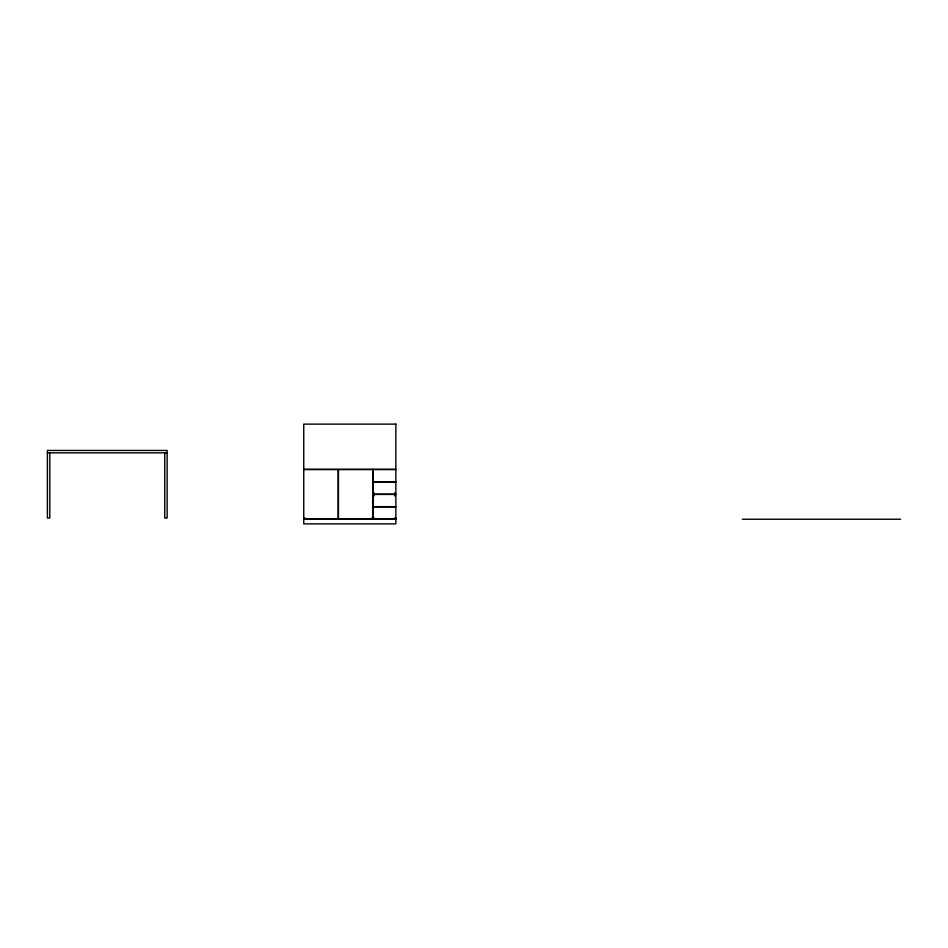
<?xml version="1.0" encoding="UTF-8"?>
<svg xmlns="http://www.w3.org/2000/svg" width="948" height="948" viewBox="0 0 948 948"><rect width="100%" height="100%" fill="white"/><g stroke="black" fill="none" stroke-linecap="round" stroke-linejoin="round"><path stroke-width="1.42" d="M47.4 452.848L167.121 452.848M303.751 469.343L395.861 469.343M303.881 469.544L338.199 469.544L338.199 519.089L303.881 519.089M395.731 469.544L373.05 469.544L373.05 481.785L395.731 481.785M395.731 481.987L373.05 481.987L373.05 494.216L395.731 494.216M395.731 494.418L373.05 494.418L373.05 506.659L395.731 506.659M395.731 506.86L373.05 506.86L373.05 519.089L395.731 519.089M303.751 518.023L304.948 518.023M371.723 518.023L374.116 518.023M394.664 518.023L395.861 518.023M303.751 519.231L395.861 519.231M742.308 519.231L900.6 519.231M394.664 492.948L394.664 495.899M374.116 492.948L374.116 495.899M372.92 469.343L372.92 519.231M164.727 453.132L164.727 518.023L167.121 518.023L167.121 450.454L47.4 450.454L47.4 518.023L49.794 518.023L49.794 453.132M395.861 424.123L303.751 424.123L303.751 523.877L395.861 523.877L395.861 424.123M372.777 469.544L338.46 469.544L338.46 519.089L372.777 519.089L372.777 469.544"/></g></svg>
